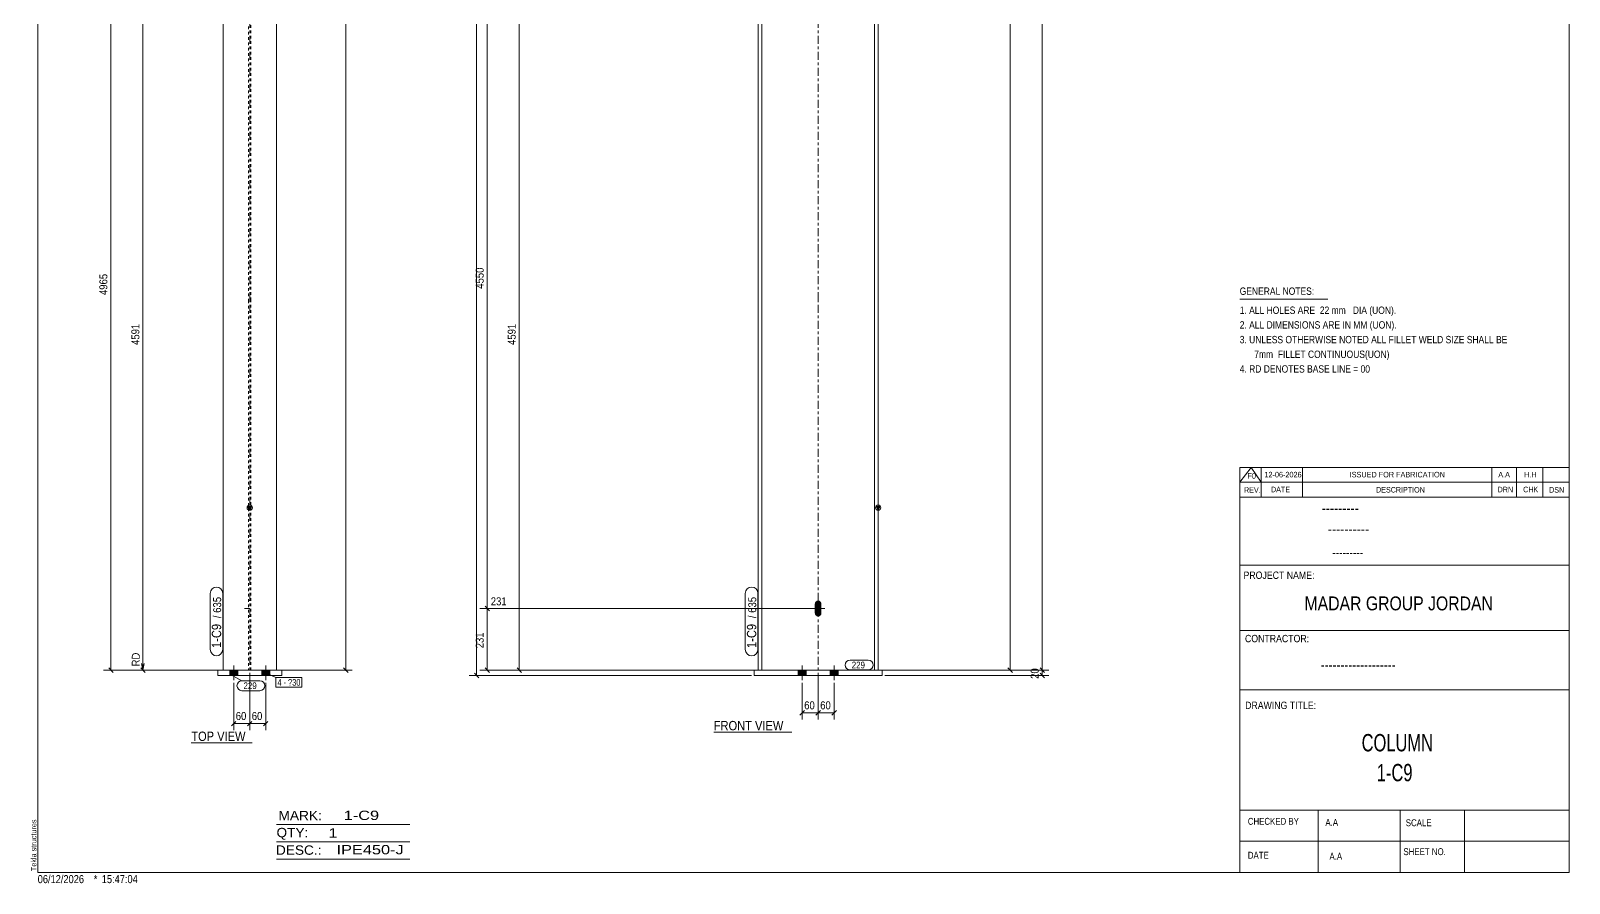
# Model space of a CAD drawing. Header units: millimetres. Extents: x 2 to 579, y 1 to 825.
# Drawn here: x 2 to 579, y 1 to 320 of the extents above; entities that cross this region are included whole.
import ezdxf

# ---------------------------------------------------------------- set-up
doc = ezdxf.new("R2010")
doc.units = ezdxf.units.MM
for name, pattern in [('XKITLINE00', [0]), ('XKITLINE01', [4, 1, -1, 1, -1]), ('XKITLINE02', [4, 2, -2]), ('XKITLINE03', [6, 3, -1, 1, -1])]:
    doc.linetypes.add(name, pattern=pattern)
for name, color, linetype, lineweight in [('Bolt', 3, 'Continuous', 0), ('BoltMark', 7, 'Continuous', 0), ('Dimensions', 7, 'Continuous', 0), ('DrawingSheet', 5, 'Continuous', 0), ('OtherObjectType', 7, 'Continuous', 0), ('Part', 2, 'Continuous', 0), ('PartMark', 7, 'Continuous', 0)]:
    doc.layers.add(name, color=color, linetype=linetype, lineweight=lineweight)
doc.styles.add('@ARIAL_UNICODE_MS_BOLD', font='ARIAL.TTF')
doc.styles.add('ARIAL', font='ARIAL.TTF')
doc.styles.add('ARIAL_NARROW', font='ARIALN.TTF')
doc.styles.add('COMIC_SANS_MS_BOLD', font='COMICBD.TTF')
doc.styles.add('SWIS721_EX_BT', font='ARIAL.TTF')
doc.styles.add('SWISSE', font='ARIAL.TTF')

# ---------------------------------------------------------------- blocks, each defined once
blk = doc.blocks.new('*A5')
at = {"layer": 'Bolt'}
for points in [[(297.98, 641.56), (297.5, 641.46), (297.02, 641.56), (296.62, 641.83), (296.35, 642.24), (296.25, 642.71), (296.25, 646.21), (296.35, 646.69), (296.62, 647.1), (297.02, 647.37), (297.5, 647.46), (297.98, 647.37), (298.38, 647.1), (298.65, 646.69), (298.75, 646.21), (298.75, 642.71), (298.65, 642.24), (298.38, 641.83)], [(297.98, 389.62), (297.5, 389.52), (297.02, 389.62), (296.62, 389.89), (296.35, 390.29), (296.25, 390.77), (296.25, 394.27), (296.35, 394.75), (296.62, 395.16), (297.02, 395.43), (297.5, 395.52), (297.98, 395.43), (298.38, 395.16), (298.65, 394.75), (298.75, 394.27), (298.75, 390.77), (298.65, 390.29), (298.38, 389.89)], [(297.98, 349.62), (297.5, 349.52), (297.02, 349.62), (296.62, 349.89), (296.35, 350.29), (296.25, 350.77), (296.25, 354.27), (296.35, 354.75), (296.62, 355.16), (297.02, 355.43), (297.5, 355.52), (297.98, 355.43), (298.38, 355.16), (298.65, 354.75), (298.75, 354.27), (298.75, 350.77), (298.65, 350.29), (298.38, 349.89)], [(297.98, 101), (297.5, 100.9), (297.02, 101), (296.62, 101.27), (296.35, 101.67), (296.25, 102.15), (296.25, 105.65), (296.35, 106.13), (296.62, 106.54), (297.02, 106.81), (297.5, 106.9), (297.98, 106.81), (298.38, 106.54), (298.65, 106.13), (298.75, 105.65), (298.75, 102.15), (298.65, 101.67), (298.38, 101.27)]]:
    blk.add_hatch(color=3, dxfattribs=at).paths.add_polyline_path(points, flags=17)
at = {"layer": 'Bolt', "color": 3, "linetype": 'XKITLINE00', "lineweight": 0}
for p, q in [((297.5, 646.96), (297.5, 641.96)), ((300, 644.46), (295, 644.46)), ((300, 392.52), (295, 392.52)), ((297.5, 395.02), (297.5, 390.02)), ((300, 352.52), (295, 352.52)), ((297.5, 355.02), (297.5, 350.02)), ((300, 103.9), (295, 103.9)), ((297.5, 106.4), (297.5, 101.4))]:
    blk.add_line(p, q, dxfattribs=at)
blk = doc.blocks.new('*A9')
at = {"layer": 'Bolt'}
for points in [[(293, 80.78), (293, 78.78), (290, 78.78), (290, 80.78)], [(293, 80.78), (293, 78.78), (290, 78.78), (290, 80.78)], [(305, 80.78), (305, 78.78), (302, 78.78), (302, 80.78)], [(305, 80.78), (305, 78.78), (302, 78.78), (302, 80.78)]]:
    blk.add_hatch(color=3, dxfattribs=at).paths.add_polyline_path(points, flags=17)
at = {"layer": 'Bolt', "color": 3, "linetype": 'XKITLINE00', "lineweight": 0}
for p, q in [((290, 80.78), (290, 78.78)), ((290, 80.78), (290, 78.78)), ((291.5, 82.53), (291.5, 77.03)), ((291.5, 82.53), (291.5, 77.03)), ((293, 80.78), (293, 78.78)), ((293, 80.78), (293, 78.78)), ((302, 80.78), (302, 78.78)), ((302, 80.78), (302, 78.78)), ((303.5, 82.53), (303.5, 77.03)), ((303.5, 82.53), (303.5, 77.03)), ((305, 80.78), (305, 78.78)), ((305, 80.78), (305, 78.78))]:
    blk.add_line(p, q, dxfattribs=at)
blk = doc.blocks.new('*A13')
at = {"layer": 'Part'}
blk.add_hatch(color=2, dxfattribs=at).paths.add_polyline_path([(319.2, 142.18), (320.8, 142.18), (320, 140.78)], flags=17)
at = {"layer": 'Part', "color": 7, "linetype": 'XKITLINE01', "lineweight": 0}
for p, q in [((320, 701.42), (275, 665.94)), ((276.4, 663.96), (276.4, 662.96)), ((318.6, 663.96), (318.6, 662.96)), ((276.4, 371.9), (276.4, 370.9)), ((318.6, 371.9), (318.6, 370.9)), ((275, 80.78), (320, 80.78))]:
    blk.add_line(p, q, dxfattribs=at)
at = {"layer": 'Part', "color": 2, "linetype": 'XKITLINE00', "lineweight": 0}
for p, q in [((318.6, 700.32), (318.6, 663.96)), ((320, 508.12), (320, 701.42)), ((275, 665.94), (275, 508.12)), ((276.4, 667.05), (276.4, 663.96)), ((276.4, 662.96), (276.4, 508.12)), ((318.6, 662.96), (318.6, 508.12)), ((275, 508.02), (275, 219.5)), ((276.4, 508.02), (276.4, 371.9)), ((318.6, 508.02), (318.6, 371.9)), ((320, 219.5), (320, 508.02)), ((276.4, 370.9), (276.4, 219.5)), ((318.6, 370.9), (318.6, 219.5)), ((275, 219.4), (275, 80.78)), ((276.4, 219.4), (276.4, 80.78)), ((318.6, 219.4), (318.6, 80.78)), ((320, 80.78), (320, 219.4)), ((320, 140.78), (319.2, 142.18)), ((319.2, 142.18), (320.8, 142.18)), ((320.8, 142.18), (320, 140.78))]:
    blk.add_line(p, q, dxfattribs=at)
at = {"layer": 'Part', "color": 7, "linetype": 'XKITLINE03', "lineweight": 0}
for p, q in [((297.5, 508.12), (297.5, 693.68)), ((297.5, 219.5), (297.5, 508.02)), ((297.5, 70.78), (297.5, 219.4))]:
    blk.add_line(p, q, dxfattribs=at)
at = {"layer": 'Part', "color": 2, "linetype": 'XKITLINE00', "lineweight": 0}
blk.add_circle((320, 141.68), 1, dxfattribs=at)
blk = doc.blocks.new('*A21')
at = {"layer": 'Part', "color": 2, "linetype": 'XKITLINE00', "lineweight": 0}
for p, q in [((321.5, 80.78), (273.5, 80.78)), ((273.5, 80.78), (273.5, 78.78)), ((321.5, 80.78), (321.5, 78.78)), ((321.5, 78.78), (273.5, 78.78))]:
    blk.add_line(p, q, dxfattribs=at)
blk = doc.blocks.new('*A26')
at = {"layer": 'Bolt', "color": 3, "linetype": 'XKITLINE02', "lineweight": 0}
for p, q in [((84, 647.46), (84.9, 647.46)), ((82.45, 644.46), (86.45, 644.46)), ((84, 641.46), (84.9, 641.46)), ((82.45, 392.52), (86.45, 392.52)), ((84, 395.52), (84.9, 395.52)), ((84, 389.52), (84.9, 389.52)), ((82.45, 352.52), (86.45, 352.52)), ((84, 355.52), (84.9, 355.52)), ((84, 349.52), (84.9, 349.52)), ((82.45, 103.9), (86.45, 103.9)), ((84, 106.9), (84.9, 106.9)), ((84, 100.9), (84.9, 100.9))]:
    blk.add_line(p, q, dxfattribs=at)
blk = doc.blocks.new('*A30')
at = {"layer": 'Bolt'}
for points in [[(79.95, 80.78), (79.95, 78.78), (76.95, 78.78), (76.95, 80.78)], [(79.95, 80.78), (79.95, 78.78), (76.95, 78.78), (76.95, 80.78)], [(91.95, 80.78), (91.95, 78.78), (88.95, 78.78), (88.95, 80.78)], [(91.95, 80.78), (91.95, 78.78), (88.95, 78.78), (88.95, 80.78)]]:
    blk.add_hatch(color=3, dxfattribs=at).paths.add_polyline_path(points, flags=17)
at = {"layer": 'Bolt', "color": 3, "linetype": 'XKITLINE00', "lineweight": 0}
for p, q in [((76.95, 80.78), (76.95, 78.78)), ((76.95, 80.78), (76.95, 78.78)), ((78.45, 82.53), (78.45, 77.03)), ((78.45, 82.53), (78.45, 77.03)), ((79.95, 80.78), (79.95, 78.78)), ((79.95, 80.78), (79.95, 78.78)), ((88.95, 80.78), (88.95, 78.78)), ((88.95, 80.78), (88.95, 78.78)), ((90.45, 82.53), (90.45, 77.03)), ((90.45, 82.53), (90.45, 77.03)), ((91.95, 80.78), (91.95, 78.78)), ((91.95, 80.78), (91.95, 78.78))]:
    blk.add_line(p, q, dxfattribs=at)
blk = doc.blocks.new('*A34')
at = {"layer": 'Part'}
blk.add_hatch(color=2, dxfattribs=at).paths.add_polyline_path([(83.65, 142.18), (85.25, 142.18), (84.45, 140.78)], flags=17)
at = {"layer": 'Part', "color": 7, "linetype": 'XKITLINE01', "lineweight": 0}
for p, q in [((74.45, 701.42), (74.45, 508.12)), ((94.45, 701.42), (74.45, 701.42)), ((74.45, 700.32), (84, 700.32)), ((84, 700.32), (84, 508.12)), ((84.9, 508.12), (84.9, 700.32)), ((84.9, 700.32), (94.45, 700.32)), ((94.45, 508.12), (94.45, 701.42)), ((74.45, 667.05), (84, 667.05)), ((74.45, 665.94), (94.45, 665.94)), ((84.9, 667.05), (94.45, 667.05)), ((74.45, 508.02), (74.45, 334.37)), ((84, 508.02), (84, 219.5)), ((84.9, 219.5), (84.9, 508.02)), ((94.45, 334.37), (94.45, 508.02)), ((84, 219.4), (84, 80.78)), ((84.9, 80.78), (84.9, 219.4)), ((74.45, 80.78), (94.45, 80.78))]:
    blk.add_line(p, q, dxfattribs=at)
at = {"layer": 'Part', "color": 7, "linetype": 'XKITLINE03', "lineweight": 0}
for p, q in [((84.45, 508.12), (84.45, 693.68)), ((84.45, 219.5), (84.45, 508.02)), ((84.45, 70.78), (84.45, 219.4))]:
    blk.add_line(p, q, dxfattribs=at)
at = {"layer": 'Part', "color": 2, "linetype": 'XKITLINE00', "lineweight": 0}
for p, q in [((74.45, 219.5), (74.45, 334.37)), ((94.45, 334.37), (94.45, 219.5)), ((74.45, 80.78), (74.45, 219.4)), ((94.45, 219.4), (94.45, 80.78)), ((84.45, 140.78), (83.65, 142.18)), ((83.65, 142.18), (85.25, 142.18)), ((85.25, 142.18), (84.45, 140.78))]:
    blk.add_line(p, q, dxfattribs=at)
blk.add_circle((84.45, 141.68), 1, dxfattribs=at)
blk = doc.blocks.new('*A42')
at = {"layer": 'Part', "color": 2, "linetype": 'XKITLINE00', "lineweight": 0}
for p, q in [((72.45, 78.78), (72.45, 80.78)), ((72.45, 80.78), (96.45, 80.78)), ((96.45, 80.78), (96.45, 78.78)), ((96.45, 78.78), (72.45, 78.78))]:
    blk.add_line(p, q, dxfattribs=at)
blk = doc.blocks.new('*A69')
at = {"layer": 'DrawingSheet', "color": 5, "linetype": 'XKITLINE00', "lineweight": 0}
for p, q in [((579, 825), (5, 825)), ((5, 825), (5, 5)), ((579, 5), (579, 825)), ((5, 5), (579, 5))]:
    blk.add_line(p, q, dxfattribs=at)
at = {"layer": 'DrawingSheet', "color": 5, "style": 'ARIAL', "width": 0.85}
blk.add_text('Tekla structures', height=2, rotation=90, dxfattribs=at).set_placement((4.5, 5.5))
blk = doc.blocks.new('*A71')
at = {"layer": 'OtherObjectType', "color": 7, "linetype": 'XKITLINE00', "lineweight": 0}
blk.add_line((455.5, 219.82), (488.5, 219.82), dxfattribs=at)
at = {"layer": 'OtherObjectType', "color": 7, "style": 'ARIAL_NARROW', "width": 1.008832}
for s, p in [('GENERAL NOTES:', (455.5, 221.47)), ('1. ALL HOLES ARE  22 mm   DIA (UON).', (455.5, 214.32)), ('2. ALL DIMENSIONS ARE IN MM (UON).', (455.5, 208.82)), ('3. UNLESS OTHERWISE NOTED ALL FILLET WELD SIZE SHALL BE', (455.5, 203.32)), ('7mm  FILLET CONTINUOUS(UON)', (460.95, 197.82)), ('4. RD DENOTES BASE LINE = 00', (455.5, 192.32))]:
    blk.add_text(s, height=2.75, dxfattribs=at).set_placement(p)
blk = doc.blocks.new('*A72')
at = {"layer": 'OtherObjectType', "color": 7, "linetype": 'XKITLINE00', "lineweight": 0}
for p, q in [((455.5, 156.76), (579, 156.76)), ((455.5, 151.21), (459.82, 156.76)), ((455.5, 151.21), (455.5, 156.76)), ((459.82, 156.76), (463.53, 151.21)), ((463.53, 151.21), (463.53, 156.76)), ((478.97, 151.21), (478.97, 156.76)), ((549.98, 151.21), (549.98, 156.76)), ((559.24, 151.21), (559.24, 156.76)), ((569.12, 151.21), (569.12, 156.76)), ((579, 151.21), (579, 156.76)), ((455.5, 151.21), (579, 151.21)), ((455.5, 145.65), (455.5, 151.21)), ((459.21, 151.21), (579, 151.21)), ((463.53, 145.65), (463.53, 151.21)), ((478.97, 145.65), (478.97, 151.21)), ((549.98, 145.65), (549.98, 151.21)), ((559.24, 145.65), (559.24, 151.21)), ((569.12, 145.65), (569.12, 151.21)), ((579, 145.65), (579, 151.21))]:
    blk.add_line(p, q, dxfattribs=at)
at = {"layer": 'OtherObjectType', "color": 7, "style": 'ARIAL_NARROW'}
for s, height, width, p in [('F0', 2.058, 1.008832, (458.4, 152.59)), ('12-06-2026', 2.058, 1.008832, (464.76, 153.06)), ('ISSUED FOR FABRICATION', 2.0583, 1.008832, (496.71, 153.06)), ('A.A', 2.058, 1.008832, (552.4, 153.06)), ('H.H', 2.058, 1.008832, (562.13, 153.06)), ('REV.', 2.058, 0.907949, (457.13, 147.31)), ('DATE', 2.058, 0.907949, (467.23, 147.5)), ('DESCRIPTION', 2.0583, 0.907949, (506.61, 147.39)), ('DRN', 2.058, 0.907949, (552.17, 147.47)), ('CHK', 2.058, 0.907949, (561.72, 147.5)), ('DSN', 2.058, 0.907949, (571.47, 147.35))]:
    blk.add_text(s, height=height, dxfattribs=dict(at, width=width)).set_placement(p)
blk = doc.blocks.new('*A73')
at = {"layer": 'OtherObjectType', "color": 6, "linetype": 'XKITLINE00', "lineweight": 0}
for p, q in [((94.5, 23), (144.5, 23)), ((94.5, 16.5), (144.5, 16.5)), ((94.5, 10), (144.5, 10))]:
    blk.add_line(p, q, dxfattribs=at)
at = {"layer": 'OtherObjectType', "color": 6, "style": 'ARIAL_NARROW'}
for s, width, p in [('MARK:', 1.275, (95.27, 24.58)), ('1-C9', 1.525501, (119.69, 24.65)), ('QTY:', 1.275, (94.5, 18.19)), ('1', 1.525501, (113.99, 18.05)), ('DESC.:', 1.275, (94.29, 11.63)), ('IPE450-J', 1.525501, (117, 11.79))]:
    blk.add_text(s, height=3.5, dxfattribs=dict(at, width=width)).set_placement(p)
blk = doc.blocks.new('*A74')
at = {"layer": 'OtherObjectType', "color": 2, "linetype": 'XKITLINE00', "lineweight": 0}
for p, q in [((455.5, 145.65), (579, 145.65)), ((455.5, 5), (455.5, 145.64)), ((578.98, 145.64), (579, 5)), ((579, 120.14), (455.5, 120.14)), ((455.5, 95.63), (579, 95.63)), ((579, 73.49), (455.5, 73.49)), ((579, 28.4), (455.5, 28.4)), ((484.94, 28.4), (484.94, 5)), ((515.62, 5), (515.62, 28.4)), ((539.75, 5), (539.75, 28.4)), ((579, 16.7), (455.5, 16.7)), ((579, 5), (455.5, 5))]:
    blk.add_line(p, q, dxfattribs=at)
at = {"layer": 'OtherObjectType', "color": 4, "style": '@ARIAL_UNICODE_MS_BOLD', "width": 0.85}
blk.add_text('---------', height=3.9, dxfattribs=at).set_placement((486.23, 139.59))
at = {"layer": 'OtherObjectType', "color": 7, "style": 'ARIAL', "width": 0.85}
for s, height, p in [('----------', 3.9, (488.56, 131.77)), ('---------', 3.25, (490.21, 123.31))]:
    blk.add_text(s, height=height, dxfattribs=at).set_placement(p)
at = {"layer": 'OtherObjectType', "color": 3, "width": 0.85}
for s, style, p in [('PROJECT NAME:', 'SWIS721_EX_BT', (456.92, 115.01)), ('CONTRACTOR:', 'SWISSE', (457.47, 91.27)), ('DRAWING TITLE:', 'SWIS721_EX_BT', (457.53, 66.24))]:
    blk.add_text(s, height=2.7618, dxfattribs=dict(at, style=style)).set_placement(p)
at = {"layer": 'OtherObjectType', "color": 7, "width": 0.85}
for s, height, p in [('MADAR GROUP JORDAN', 5.2, (479.79, 103.23)), ('CHECKED BY', 2.592, (458.53, 22.86)), ('A.A', 2.592, (487.61, 22.45)), ('SCALE', 2.592, (517.74, 22.33)), ('DATE', 2.592, (458.54, 10.16)), ('A.A', 2.592, (489.14, 9.76)), ('SHEET NO.', 2.592, (516.87, 11.49))]:
    blk.add_text(s, height=height, dxfattribs=at).set_placement(p)
at = {"layer": 'OtherObjectType', "color": 1}
for s, height, style, width, p in [('-------------------', 3.9, 'COMIC_SANS_MS_BOLD', 0.85, (485.87, 80.86)), ('COLUMN', 6.5, 'ARIAL', 0.68, (501.19, 50.37)), ('1-C9', 6.5, 'ARIAL', 0.68, (506.88, 39.17))]:
    blk.add_text(s, height=height, dxfattribs=dict(at, style=style, width=width)).set_placement(p)
blk = doc.blocks.new('*A76')
at = {"layer": 'OtherObjectType', "color": 7, "style": 'ARIAL_NARROW', "width": 1.008832}
for s, p in [('06/12/2026', (4.99, 1)), ('*', (26, 1)), ('15:47:04', (29, 1))]:
    blk.add_text(s, height=3, dxfattribs=at).set_placement(p)
blk = doc.blocks.new('*A81')
at = {"layer": 'Dimensions', "color": 7, "linetype": 'XKITLINE00', "lineweight": 0}
for p, q in [((168.65, 720.9), (170.35, 719.2)), ((338.2, 720.05), (166.65, 720.05)), ((169.5, 78.78), (169.5, 720.05)), ((272.5, 78.78), (166.65, 78.78)), ((168.65, 79.63), (170.35, 77.93))]:
    blk.add_line(p, q, dxfattribs=at)
at = {"layer": 'Dimensions', "color": 3}
for p in [(169.5, 720.05), (169.5, 78.78)]:
    blk.add_point(p, dxfattribs=at)
at = {"layer": 'Dimensions', "color": 3, "style": 'ARIAL', "width": 0.85}
blk.add_text('9162', height=3, rotation=90.00021, dxfattribs=at).set_placement((168.15, 394.96))
blk = doc.blocks.new('*A84')
at = {"layer": 'Dimensions', "color": 7, "linetype": 'XKITLINE00', "lineweight": 0}
for p, q in [((296.5, 103.9), (170.65, 103.9)), ((172.65, 104.75), (174.35, 103.05)), ((173.5, 80.78), (173.5, 103.9)), ((274, 80.78), (170.65, 80.78)), ((172.65, 81.63), (174.35, 79.93))]:
    blk.add_line(p, q, dxfattribs=at)
at = {"layer": 'Dimensions', "color": 3}
for p in [(173.5, 103.9), (173.5, 80.78)]:
    blk.add_point(p, dxfattribs=at)
at = {"layer": 'Dimensions', "color": 3, "style": 'ARIAL', "width": 0.85}
blk.add_text('231', height=3, dxfattribs=at).set_placement((174.8, 105.1))
blk.add_text('231', height=3, rotation=90.00021, dxfattribs=at).set_placement((172.15, 89))
blk = doc.blocks.new('*A85')
at = {"layer": 'Dimensions', "color": 7, "linetype": 'XKITLINE00', "lineweight": 0}
for p, q in [((296.5, 352.52), (170.65, 352.52)), ((172.65, 353.37), (174.35, 351.67)), ((173.5, 103.9), (173.5, 352.52)), ((296.5, 103.9), (170.65, 103.9)), ((172.65, 104.75), (174.35, 103.05))]:
    blk.add_line(p, q, dxfattribs=at)
at = {"layer": 'Dimensions', "color": 3}
for p in [(173.5, 352.52), (173.5, 103.9)]:
    blk.add_point(p, dxfattribs=at)
at = {"layer": 'Dimensions', "color": 3, "style": 'ARIAL', "width": 0.85}
blk.add_text('4781', height=3, dxfattribs=at).set_placement((174.8, 353.72))
blk.add_text('4550', height=3, rotation=90.00021, dxfattribs=at).set_placement((172.15, 223.76))
blk = doc.blocks.new('*A93')
at = {"layer": 'Dimensions', "color": 7, "linetype": 'XKITLINE00', "lineweight": 0}
for p, q in [((291.5, 76.03), (291.5, 62.38)), ((297.5, 79.78), (297.5, 62.38)), ((292.35, 65.63), (290.65, 63.93)), ((291.5, 64.78), (297.5, 64.78)), ((298.35, 65.63), (296.65, 63.93))]:
    blk.add_line(p, q, dxfattribs=at)
at = {"layer": 'Dimensions', "color": 3}
for p in [(291.5, 64.78), (297.5, 64.78)]:
    blk.add_point(p, dxfattribs=at)
at = {"layer": 'Dimensions', "color": 3, "style": 'ARIAL', "width": 0.85}
blk.add_text('60', height=3, dxfattribs=at).set_placement((292.27, 66.13))
blk = doc.blocks.new('*A94')
at = {"layer": 'Dimensions', "color": 7, "linetype": 'XKITLINE00', "lineweight": 0}
for p, q in [((297.5, 79.78), (297.5, 62.38)), ((303.5, 76.03), (303.5, 62.38)), ((298.35, 65.63), (296.65, 63.93)), ((297.5, 64.78), (303.5, 64.78)), ((304.35, 65.63), (302.65, 63.93))]:
    blk.add_line(p, q, dxfattribs=at)
at = {"layer": 'Dimensions', "color": 3}
for p in [(297.5, 64.78), (303.5, 64.78)]:
    blk.add_point(p, dxfattribs=at)
at = {"layer": 'Dimensions', "color": 3, "style": 'ARIAL', "width": 0.85}
blk.add_text('60', height=3, dxfattribs=at).set_placement((298.27, 66.13))
blk = doc.blocks.new('*A100')
at = {"layer": 'PartMark', "color": 7, "linetype": 'XKITLINE00', "lineweight": 0}
for p, q in [((309.49, 84.58), (316.25, 84.58)), ((309.49, 80.88), (316.25, 80.88))]:
    blk.add_line(p, q, dxfattribs=at)
for centre, start, end in [((309.49, 82.73), 90, 270), ((316.25, 82.73), 270, 90)]:
    blk.add_arc(centre, 1.85, start, end, dxfattribs=at)
at = {"layer": 'PartMark', "color": 3, "style": 'ARIAL', "width": 0.85}
blk.add_text('229', height=2.5, dxfattribs=at).set_placement((310.09, 81.48))
blk = doc.blocks.new('*A104')
at = {"layer": 'PartMark', "color": 7, "linetype": 'XKITLINE00', "lineweight": 0}
for p, q in [((270.2, 88.53), (270.2, 109.58)), ((274.9, 88.53), (274.9, 109.58))]:
    blk.add_line(p, q, dxfattribs=at)
for centre, start, end in [((272.55, 109.58), 0, 180), ((272.55, 88.53), 180, 0)]:
    blk.add_arc(centre, 2.35, start, end, dxfattribs=at)
at = {"layer": 'PartMark', "color": 3, "style": 'ARIAL', "width": 0.85}
for s, p in [('635', (274.3, 102.31)), ('/', (274.3, 100.29))]:
    blk.add_text(s, height=3, rotation=90.00021, dxfattribs=at).set_placement(p)
at = {"layer": 'PartMark', "color": 1, "style": 'ARIAL', "width": 0.85}
blk.add_text('1-C9', height=3.5, rotation=90.00021, dxfattribs=at).set_placement((274.3, 89.13))
blk = doc.blocks.new('*A110')
at = {"layer": 'OtherObjectType', "color": 7, "linetype": 'XKITLINE00', "lineweight": 0}
blk.add_line((258.38, 57.53), (287.67, 57.53), dxfattribs=at)
at = {"layer": 'OtherObjectType', "color": 7, "style": 'ARIAL', "width": 0.85}
blk.add_text('FRONT VIEW', height=3.5, dxfattribs=at).set_placement((258.38, 58.28))
blk = doc.blocks.new('*A116')
at = {"layer": 'Dimensions', "color": 7, "linetype": 'XKITLINE00', "lineweight": 0}
for p, q in [((321, 80.78), (383.9, 80.78)), ((380.65, 81.63), (382.35, 79.93)), ((381.5, 78.78), (381.5, 80.78)), ((322.5, 78.78), (383.9, 78.78)), ((380.65, 79.63), (382.35, 77.93))]:
    blk.add_line(p, q, dxfattribs=at)
at = {"layer": 'Dimensions', "color": 3}
for p in [(381.5, 80.78), (381.5, 78.78)]:
    blk.add_point(p, dxfattribs=at)
at = {"layer": 'Dimensions', "color": 3, "style": 'ARIAL', "width": 0.85}
blk.add_text('20', height=3, rotation=90.00021, dxfattribs=at).set_placement((380.15, 77.55))
blk = doc.blocks.new('*A117')
at = {"layer": 'Dimensions', "color": 7, "linetype": 'XKITLINE00', "lineweight": 0}
for p, q in [((321, 701.42), (383.9, 701.42)), ((380.65, 702.27), (382.35, 700.57)), ((381.5, 80.78), (381.5, 701.42)), ((321, 80.78), (383.9, 80.78)), ((380.65, 81.63), (382.35, 79.93))]:
    blk.add_line(p, q, dxfattribs=at)
at = {"layer": 'Dimensions', "color": 3}
for p in [(381.5, 701.42), (381.5, 80.78)]:
    blk.add_point(p, dxfattribs=at)
at = {"layer": 'Dimensions', "color": 3, "style": 'ARIAL', "width": 0.85}
blk.add_text('8956', height=3, rotation=90.00021, dxfattribs=at).set_placement((380.15, 386.65))
blk = doc.blocks.new('*A118')
at = {"layer": 'Dimensions', "color": 7, "linetype": 'XKITLINE00', "lineweight": 0}
for p, q in [((275.4, 333.5), (182.65, 333.5)), ((184.65, 334.35), (186.35, 332.65)), ((185.5, 80.78), (185.5, 333.5)), ((274, 80.78), (182.65, 80.78)), ((184.65, 81.63), (186.35, 79.93))]:
    blk.add_line(p, q, dxfattribs=at)
at = {"layer": 'Dimensions', "color": 3}
for p in [(185.5, 333.5), (185.5, 80.78)]:
    blk.add_point(p, dxfattribs=at)
at = {"layer": 'Dimensions', "color": 3, "style": 'ARIAL', "width": 0.85}
blk.add_text('4591', height=3, dxfattribs=at).set_placement((186.8, 334.7))
blk.add_text('4591', height=3, rotation=90.00021, dxfattribs=at).set_placement((184.15, 202.69))
blk = doc.blocks.new('*A120')
at = {"layer": 'Dimensions', "color": 7, "linetype": 'XKITLINE00', "lineweight": 0}
for p, q in [((340.7, 694.55), (371.9, 694.55)), ((368.65, 695.4), (370.35, 693.7)), ((369.5, 80.78), (369.5, 694.55)), ((321, 80.78), (371.9, 80.78)), ((368.65, 81.63), (370.35, 79.93))]:
    blk.add_line(p, q, dxfattribs=at)
at = {"layer": 'Dimensions', "color": 3}
for p in [(369.5, 694.55), (369.5, 80.78)]:
    blk.add_point(p, dxfattribs=at)
at = {"layer": 'Dimensions', "color": 3, "style": 'ARIAL', "width": 0.85}
blk.add_text('8887', height=3, dxfattribs=at).set_placement((354.8, 695.75))
blk.add_text('8887', height=3, rotation=90.00021, dxfattribs=at).set_placement((368.15, 383.21))
blk = doc.blocks.new('*A122')
at = {"layer": 'Dimensions', "color": 7, "linetype": 'XKITLINE00', "lineweight": 0}
for p, q in [((119.6, 663.81), (121.3, 662.12)), ((100.9, 662.96), (122.85, 662.96)), ((120.45, 80.78), (120.45, 662.96)), ((95.45, 80.78), (122.85, 80.78)), ((119.6, 81.63), (121.3, 79.93))]:
    blk.add_line(p, q, dxfattribs=at)
at = {"layer": 'Dimensions', "color": 3}
for p in [(120.45, 662.96), (120.45, 80.78)]:
    blk.add_point(p, dxfattribs=at)
at = {"layer": 'Dimensions', "color": 3, "style": 'ARIAL', "width": 0.85}
blk.add_text('8571', height=3, dxfattribs=at).set_placement((110.25, 664.16))
blk.add_text('8571', height=3, rotation=90.00021, dxfattribs=at).set_placement((119.1, 367.42))
blk = doc.blocks.new('*A125')
at = {"layer": 'Dimensions', "color": 7, "linetype": 'XKITLINE00', "lineweight": 0}
for p, q in [((78.45, 76.03), (78.45, 58.38)), ((84.45, 79.78), (84.45, 58.38)), ((79.3, 61.63), (77.6, 59.93)), ((78.45, 60.78), (84.45, 60.78)), ((85.3, 61.63), (83.6, 59.93))]:
    blk.add_line(p, q, dxfattribs=at)
at = {"layer": 'Dimensions', "color": 3}
for p in [(78.45, 60.78), (84.45, 60.78)]:
    blk.add_point(p, dxfattribs=at)
at = {"layer": 'Dimensions', "color": 3, "style": 'ARIAL', "width": 0.85}
blk.add_text('60', height=3, dxfattribs=at).set_placement((79.22, 62.13))
blk = doc.blocks.new('*A126')
at = {"layer": 'Dimensions', "color": 7, "linetype": 'XKITLINE00', "lineweight": 0}
for p, q in [((84.45, 79.78), (84.45, 58.38)), ((90.45, 76.03), (90.45, 58.38)), ((85.3, 61.63), (83.6, 59.93)), ((84.45, 60.78), (90.45, 60.78)), ((91.3, 61.63), (89.6, 59.93))]:
    blk.add_line(p, q, dxfattribs=at)
at = {"layer": 'Dimensions', "color": 3}
for p in [(84.45, 60.78), (90.45, 60.78)]:
    blk.add_point(p, dxfattribs=at)
at = {"layer": 'Dimensions', "color": 3, "style": 'ARIAL', "width": 0.85}
blk.add_text('60', height=3, dxfattribs=at).set_placement((85.22, 62.13))
blk = doc.blocks.new('*A129')
at = {"layer": 'Dimensions', "color": 7, "linetype": 'XKITLINE00', "lineweight": 0}
for p, q in [((98.9, 370.9), (29.6, 370.9)), ((31.6, 371.75), (33.3, 370.05)), ((32.45, 80.78), (32.45, 370.9)), ((73.45, 80.78), (29.6, 80.78)), ((31.6, 81.63), (33.3, 79.93))]:
    blk.add_line(p, q, dxfattribs=at)
at = {"layer": 'Dimensions', "color": 3}
for p in [(32.45, 370.9), (32.45, 80.78)]:
    blk.add_point(p, dxfattribs=at)
at = {"layer": 'Dimensions', "color": 3, "style": 'ARIAL', "width": 0.85}
blk.add_text('4965', height=3, dxfattribs=at).set_placement((33.75, 372.1))
blk.add_text('4965', height=3, rotation=90.00021, dxfattribs=at).set_placement((31.1, 221.39))
blk = doc.blocks.new('*A131')
at = {"layer": 'Dimensions', "color": 7, "linetype": 'XKITLINE00', "lineweight": 0}
for p, q in [((74, 333.5), (41.6, 333.5)), ((43.6, 334.35), (45.3, 332.65)), ((44.45, 80.78), (44.45, 333.5)), ((44.45, 88), (44.45, 80.78)), ((73.45, 80.78), (39.95, 80.78)), ((73.45, 80.78), (41.6, 80.78)), ((43.6, 81.63), (45.3, 79.93)), ((43.95, 83.28), (44.45, 80.78)), ((44.95, 83.28), (44.45, 80.78))]:
    blk.add_line(p, q, dxfattribs=at)
at = {"layer": 'Dimensions', "color": 3}
for p in [(44.45, 333.5), (44.45, 80.78)]:
    blk.add_point(p, dxfattribs=at)
at = {"layer": 'Dimensions', "color": 7}
blk.add_point((44.45, 80.78), dxfattribs=at)
at = {"layer": 'Dimensions', "color": 3, "style": 'ARIAL', "width": 0.85}
blk.add_text('4591', height=3, dxfattribs=at).set_placement((45.75, 334.7))
for s, p in [('4591', (43.1, 202.69)), ('RD', (43.25, 82.22))]:
    blk.add_text(s, height=3, rotation=90.00021, dxfattribs=at).set_placement(p)
blk = doc.blocks.new('*A135')
at = {"layer": 'BoltMark', "color": 7, "linetype": 'XKITLINE00', "lineweight": 0}
for p, q in [((90.45, 79.78), (94.29, 78.09)), ((94.29, 78.09), (103.98, 78.09)), ((94.29, 74.39), (94.29, 78.09)), ((103.98, 74.39), (103.98, 78.09)), ((94.29, 74.39), (103.98, 74.39))]:
    blk.add_line(p, q, dxfattribs=at)
at = {"layer": 'BoltMark', "color": 3, "style": 'ARIAL_NARROW', "width": 0.85}
for s, p in [('4', (94.89, 74.99)), ('-', (97.16, 74.99)), ('?30', (98.82, 74.99))]:
    blk.add_text(s, height=2.5, dxfattribs=at).set_placement(p)
blk = doc.blocks.new('*A140')
at = {"layer": 'PartMark', "color": 7, "linetype": 'XKITLINE00', "lineweight": 0}
for p, q in [((77.28, 79.21), (81.52, 76.82)), ((81.52, 76.82), (88.28, 76.82)), ((81.52, 73.12), (88.28, 73.12))]:
    blk.add_line(p, q, dxfattribs=at)
for centre, start, end in [((81.52, 74.97), 90, 270), ((88.28, 74.97), 270, 90)]:
    blk.add_arc(centre, 1.85, start, end, dxfattribs=at)
at = {"layer": 'PartMark', "color": 3, "style": 'ARIAL', "width": 0.85}
blk.add_text('229', height=2.5, dxfattribs=at).set_placement((82.12, 73.72))
blk = doc.blocks.new('*A148')
at = {"layer": 'PartMark', "color": 7, "linetype": 'XKITLINE00', "lineweight": 0}
for p, q in [((69.65, 88.53), (69.65, 109.58)), ((74.35, 88.53), (74.35, 109.58))]:
    blk.add_line(p, q, dxfattribs=at)
for centre, start, end in [((72, 109.58), 0, 180), ((72, 88.53), 180, 0)]:
    blk.add_arc(centre, 2.35, start, end, dxfattribs=at)
at = {"layer": 'PartMark', "color": 3, "style": 'ARIAL', "width": 0.85}
for s, p in [('635', (73.75, 102.31)), ('/', (73.75, 100.29))]:
    blk.add_text(s, height=3, rotation=90.00021, dxfattribs=at).set_placement(p)
at = {"layer": 'PartMark', "color": 1, "style": 'ARIAL', "width": 0.85}
blk.add_text('1-C9', height=3.5, rotation=90.00021, dxfattribs=at).set_placement((73.75, 89.13))
blk = doc.blocks.new('*A149')
at = {"layer": 'OtherObjectType', "color": 7, "linetype": 'XKITLINE00', "lineweight": 0}
blk.add_line((62.56, 53.53), (85.39, 53.53), dxfattribs=at)
at = {"layer": 'OtherObjectType', "color": 7, "style": 'ARIAL', "width": 0.85}
blk.add_text('TOP VIEW', height=3.5, dxfattribs=at).set_placement((62.56, 54.28))

msp = doc.modelspace()

# ---------------------------------------------------------------- block references
at = {"lineweight": 0}
for name in ['*A69', '*A81', '*A117', '*A120', '*A122', '*A26', '*A5', '*A129', '*A85', '*A131', '*A118', '*A71', '*A72', '*A74', '*A148', '*A104', '*A84', '*A42', '*A30', '*A21', '*A9', '*A100', '*A116', '*A140', '*A125', '*A126', '*A135', '*A93', '*A94', '*A149', '*A110', '*A73', '*A76']:
    msp.add_blockref(name, (0, 0), dxfattribs=at)
at = {"layer": 'Part', "lineweight": 0}
for name in ['*A34', '*A13']:
    msp.add_blockref(name, (0, 0), dxfattribs=at)

doc.saveas('drawing.dxf')
